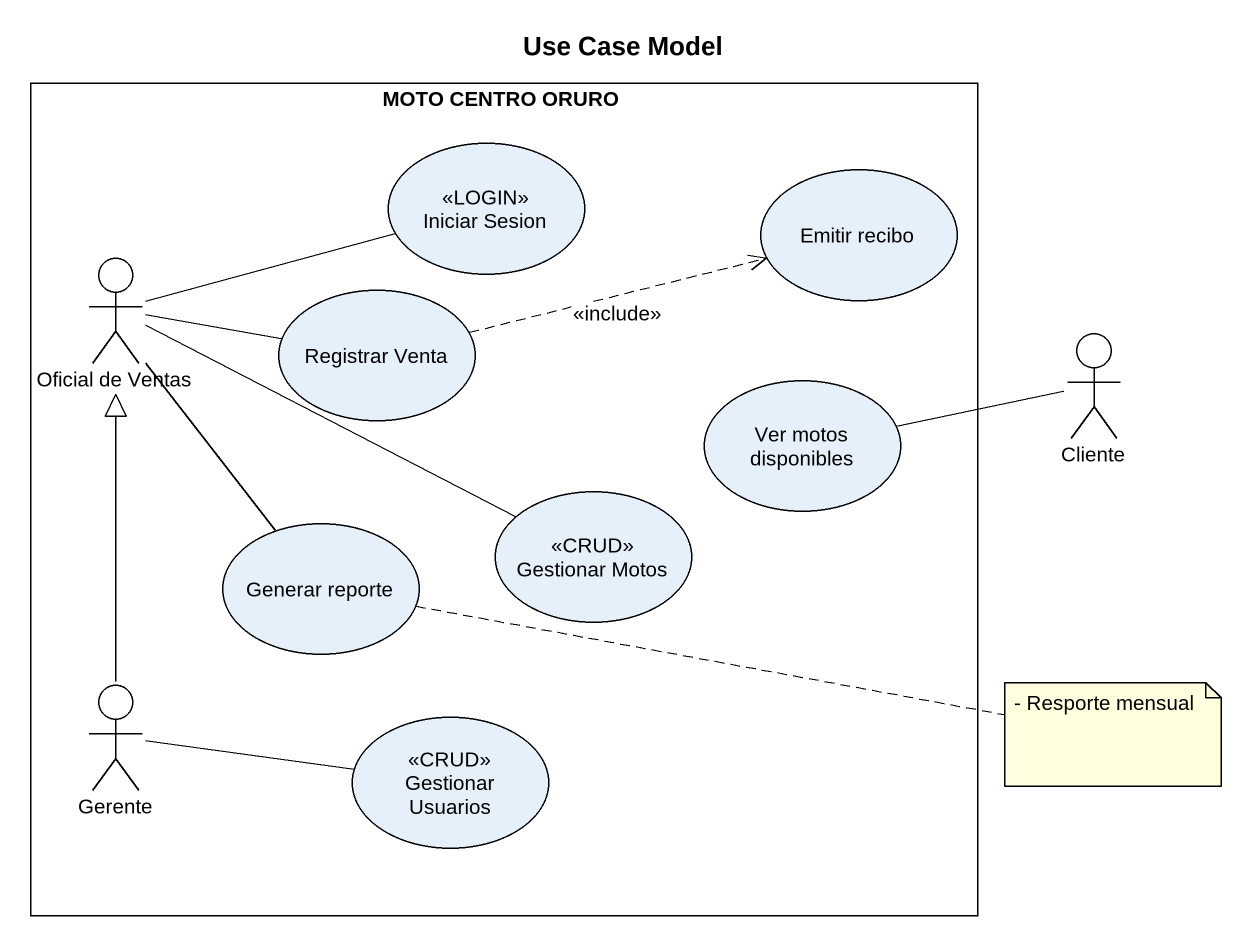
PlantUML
@startuml
title Use Case Model
rectangle "MOTO CENTRO ORURO" as MOTO_CENTRO_ORURO {
  usecase "Iniciar Sesion" as Iniciar_Sesion <<LOGIN>>
  usecase "Emitir recibo" as Emitir_recibo
  actor "Oficial de Ventas" as Oficial_de_Ventas
  usecase "Registrar Venta" as Registrar_Venta
  usecase "Ver motos disponibles" as Ver_motos_disponibles
  usecase "Gestionar Motos" as Gestionar_Motos <<CRUD>>
  usecase "Generar reporte" as Generar_reporte
  actor Gerente
  usecase "Gestionar Usuarios" as Gestionar_Usuarios <<CRUD>>
}
actor Cliente
Oficial_de_Ventas -right- Iniciar_Sesion
Oficial_de_Ventas -right- Gestionar_Motos
Oficial_de_Ventas -- Generar_reporte
Registrar_Venta .right.> Emitir_recibo : <<include>>
Registrar_Venta -left- Oficial_de_Ventas
Ver_motos_disponibles -right- Cliente
Gerente -up-|> Oficial_de_Ventas
Gerente -right- Gestionar_Usuarios
note right of Generar_reporte : - Resporte mensual
@enduml
